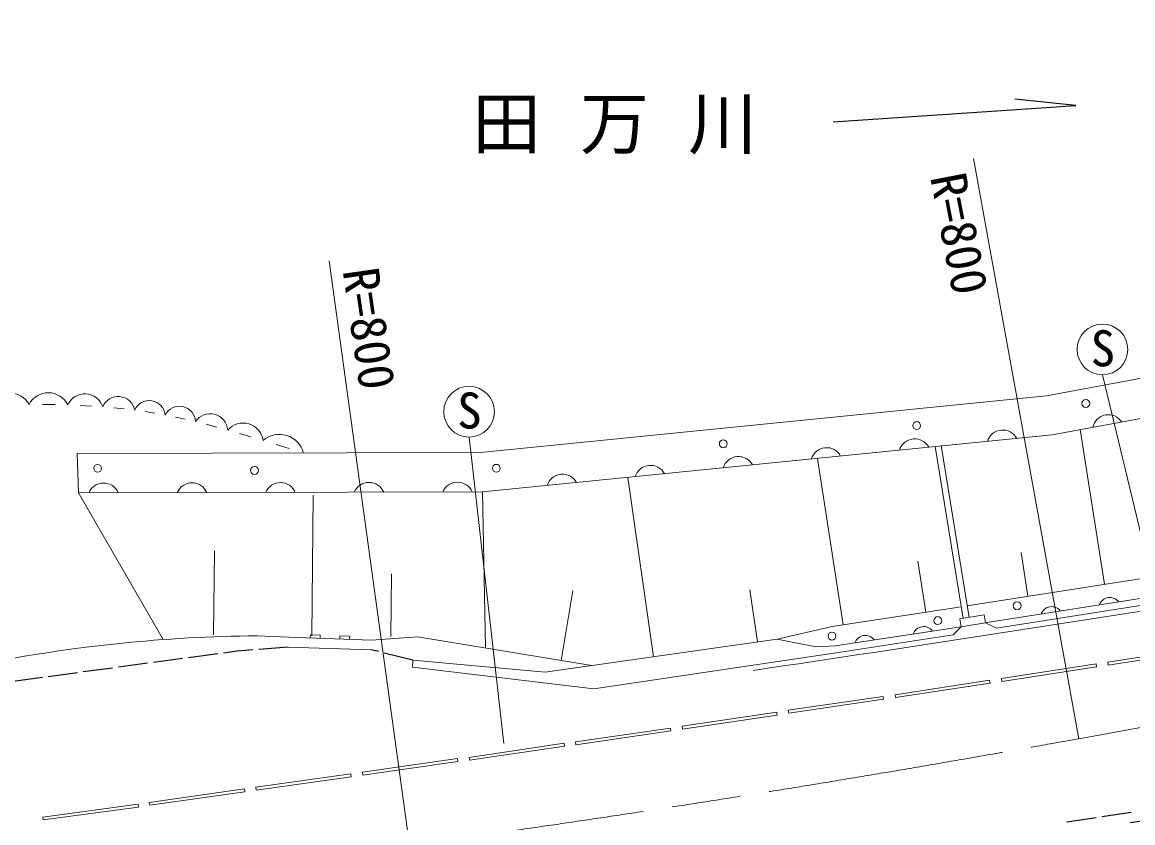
# Model space of a CAD drawing. Units: millimetres, scale not verified. Extents: x 40000 to 680000, y 20000 to 380000.
# Drawn here: x 150616 to 207092, y 278790 to 319513 of the extents above; entities that cross this region are included whole.
import ezdxf
from ezdxf.enums import TextEntityAlignment as Align

# ---------------------------------------------------------------- set-up
doc = ezdxf.new("R2010")
doc.units = ezdxf.units.MM
doc.header["$LTSCALE"] = 1000
doc.linetypes.add('CHAIN', pattern=[18.5, 12, -1.5, 3.5, -1.5])
for name, color, linetype, lineweight in [('M-BGD', 7, 'Continuous', 25), ('M-BGD-HTXT', 7, 'Continuous', 13), ('M-BMK', 2, 'CHAIN', 13), ('M-BMK-HTXT', 7, 'Continuous', 13)]:
    doc.layers.add(name, color=color, linetype=linetype, lineweight=lineweight)
doc.styles.add('ＭＳ ゴシック', font='')
doc.styles.get('ＭＳ ゴシック').set_extended_font_data('MS Gothic')

msp = doc.modelspace()

# ---------------------------------------------------------------- linework, layer by layer
at = {"layer": 'M-BGD'}
for p, q in [((191850, 314437), (204188, 315271)), ((204188, 315271), (201100, 315603)), ((161535, 287516), (160857, 287425)), ((162348, 287583), (161535, 287516)), ((164142, 287731), (162647, 287608)), ((168733, 287496), (168356, 287588)), ((156992, 286903), (155506, 286703)), ((158776, 287144), (157289, 286944)), ((160560, 287385), (159073, 287184)), ((170482, 287069), (169025, 287425)), ((153424, 286422), (151938, 286222)), ((155208, 286663), (153722, 286463)), ((151641, 286182), (150154, 285981)), ((205228, 279046), (203746, 278820)), ((207008, 279317), (205525, 279091)), ((206967, 278805), (208450, 279030))]:
    msp.add_line(p, q, dxfattribs=at)
at = {"layer": 'M-BGD-HTXT'}
for p, q in [((205549, 301577), (208785, 288130)), ((173338, 298411), (175116, 282823))]:
    msp.add_line(p, q, dxfattribs=at)
for centre in [(205550, 302867), (173340, 299701)]:
    msp.add_circle(centre, 1290, dxfattribs=at)
at = {"layer": 'M-BMK'}
msp.add_line((204351, 283069), (273257, 295572), dxfattribs=at)
msp.add_arc((61523, 1070216), 800000, 277.8156, 280.28444, dxfattribs=at)
at = {"layer": 'M-BMK-HTXT'}
for p, q in [((204351, 283069), (198995, 312587)), ((170311, 277647), (166232, 307369)), ((217448, 301210), (202988, 298523)), ((152296, 300060), (151647, 300068)), ((154141, 299988), (153568, 300019)), ((155805, 299845), (155282, 299900)), ((157367, 299624), (156868, 299705)), ((158907, 299318), (158407, 299426)), ((160506, 298920), (159978, 299059)), ((205646, 290920), (204416, 298788)), ((162244, 298424), (161662, 298595)), ((202988, 298523), (174022, 295619)), ((164200, 297823), (163539, 298029)), ((198467, 289190), (197044, 297927)), ((198763, 289238), (197340, 297975)), ((153480, 295572), (153405, 297572)), ((192356, 288859), (191065, 297327)), ((182719, 287236), (181412, 296360)), ((174022, 295619), (153480, 295572)), ((157783, 288112), (153480, 295572)), ((165343, 288303), (165405, 295459)), ((174022, 295619), (174171, 287686)), ((160352, 288346), (160388, 292620)), ((198667, 289829), (217746, 292812)), ((196565, 289501), (196168, 292102)), ((201759, 290313), (201412, 292532)), ((169364, 288268), (169391, 291454)), ((200113, 289043), (217585, 291774)), ((200167, 288697), (217640, 291428)), ((178029, 287046), (178620, 290611)), ((188001, 287992), (187622, 290640)), ((191813, 288777), (198371, 289777)), ((199530, 289363), (198297, 289162)), ((198297, 289162), (198363, 288754)), ((199596, 288954), (199530, 289363)), ((191813, 288777), (189012, 288137)), ((191963, 287788), (197905, 288694)), ((198365, 288754), (197905, 288694)), ((198365, 288754), (197958, 288348)), ((198363, 288754), (199596, 288954)), ((200113, 289043), (199596, 288954)), ((199596, 288954), (200167, 288697)), ((164159, 288230), (162558, 288304)), ((168373, 288088), (164159, 288230)), ((165266, 288193), (165272, 288343)), ((165771, 288326), (165272, 288343)), ((165766, 288176), (165771, 288326)), ((166766, 288142), (166771, 288292)), ((167270, 288275), (166771, 288292)), ((167265, 288125), (167270, 288275)), ((170724, 288257), (168373, 288088)), ((179591, 286788), (170724, 288257)), ((189012, 288137), (177206, 286446)), ((190978, 287739), (189012, 288137)), ((192016, 287442), (197958, 288348)), ((164142, 287731), (168356, 287588)), ((191963, 287788), (190978, 287739)), ((210632, 287713), (205817, 286954)), ((210655, 287565), (205840, 286805)), ((170482, 287069), (170459, 286708)), ((177206, 286446), (170482, 287069)), ((179678, 285605), (192016, 287442)), ((205840, 286805), (205817, 286954)), ((170459, 286708), (179678, 285605)), ((205230, 286870), (200418, 286125)), ((205253, 286722), (200441, 285977)), ((205253, 286722), (205230, 286870)), ((199813, 286046), (195003, 285305)), ((199836, 285898), (195026, 285156)), ((199836, 285898), (199813, 286046)), ((200441, 285977), (200418, 286125)), ((194393, 285221), (189575, 284517)), ((194415, 285072), (194393, 285221)), ((195026, 285156), (195003, 285305)), ((194415, 285072), (189597, 284369)), ((188994, 284421), (184169, 283698)), ((189016, 284273), (184192, 283549)), ((189016, 284273), (188994, 284421)), ((189597, 284369), (189575, 284517)), ((183584, 283611), (178748, 282908)), ((183605, 283462), (183584, 283611)), ((184192, 283549), (184169, 283698)), ((183605, 283462), (178770, 282759)), ((178178, 282836), (173347, 282119)), ((178200, 282687), (173369, 281971)), ((178200, 282687), (178178, 282836)), ((178770, 282759), (178748, 282908)), ((172752, 282054), (167922, 281358)), ((172773, 281905), (167944, 281210)), ((172773, 281905), (172752, 282054)), ((173369, 281971), (173347, 282119)), ((167329, 281277), (162497, 280602)), ((167350, 281128), (167329, 281277)), ((167944, 281210), (167922, 281358)), ((167350, 281128), (162518, 280454)), ((161923, 280512), (157079, 279828)), ((161944, 280363), (157100, 279679)), ((161944, 280363), (161923, 280512)), ((162518, 280454), (162497, 280602)), ((156509, 279738), (151663, 279082)), ((156529, 279589), (151683, 278933)), ((156529, 279589), (156509, 279738)), ((157100, 279679), (157079, 279828)), ((151683, 278933), (151663, 279082))]:
    msp.add_line(p, q, dxfattribs=at)
msp.add_lwpolyline([(153405, 297572), (173920, 297619), (202705, 300504), (217027, 303166), (232154, 306859), (239721, 309030), (247117, 311905), (264918, 319513)], dxfattribs=at)
for centre in [(204703, 300119), (196102, 298996), (186267, 298068), (154454, 296819), (162429, 296713), (174727, 296823), (201211, 289831), (197176, 289075), (191795, 288286)]:
    msp.add_circle(centre, 200, dxfattribs=at)
for centre, radius, start, end in [((150036, 299602), 1038, 26.6391, 158.7809), ((151944, 299563), 1102, 25.8456, 152.757), ((153806, 299654), 953, 18.0406, 155.8712), ((155498, 299628), 849, 10.3471, 157.7905), ((157075, 299462), 807, 4.9286, 156.7748), ((158610, 299157), 821, 2.6896, 152.856), ((160176, 298705), 892, 3.8739, 146.6849), ((205851, 298737), 812, 33.1473, 167.9076), ((161847, 298092), 1031, 7.9703, 139.2268), ((200477, 297957), 812, 28.3442, 163.1045), ((163697, 297295), 1254, 13.995, 131.4194), ((195999, 297508), 812, 28.3442, 163.1045), ((191521, 297059), 812, 28.3442, 163.1045), ((187044, 296610), 812, 28.3442, 163.1045), ((178089, 295713), 812, 28.3442, 163.1045), ((182566, 296161), 812, 28.3442, 163.1045), ((154752, 295262), 812, 22.7519, 157.5121), ((159252, 295273), 812, 22.7519, 157.5121), ((163752, 295283), 812, 22.7519, 157.5121), ((168252, 295293), 812, 22.7519, 157.5121), ((172752, 295304), 812, 22.7519, 157.5121), ((-161742, 2644779), 2384000, 278.43072, 279.62549), ((202962, 289219), 567, 36.9569, 160.8119), ((205926, 289682), 567, 36.9569, 160.8119), ((196457, 288204), 567, 36.7454, 160.6004), ((163213, 213532), 74774, 90.5016, 95.87147), ((193492, 287751), 567, 36.7454, 160.6004), ((163213, 213532), 74774, 95.87147, 103.49303)]:
    msp.add_arc(centre, radius, start, end, dxfattribs=at)

# ---------------------------------------------------------------- texts
at = {"layer": 'M-BGD', "insert": (181736, 314214), "char_height": 2566, "attachment_point": 5, "style": 'ＭＳ ゴシック'}
msp.add_mtext('\\T1.57;田万川', dxfattribs=at)
at = {"layer": 'M-BGD-HTXT', "style": 'ＭＳ ゴシック'}
for p in [(205569, 301460), (173358, 298295)]:
    msp.add_text('S', height=1833, dxfattribs=at).set_placement(p, align=Align.BOTTOM_CENTER)
at = {"layer": 'M-BMK-HTXT', "style": 'ＭＳ ゴシック'}
for rotation, p in [(280.967, (198271, 308764)), (278.217, (168261, 303935))]:
    msp.add_text('R=800', height=1833, rotation=rotation, dxfattribs=at).set_placement(p, align=Align.MIDDLE_CENTER)

doc.saveas('drawing.dxf')
